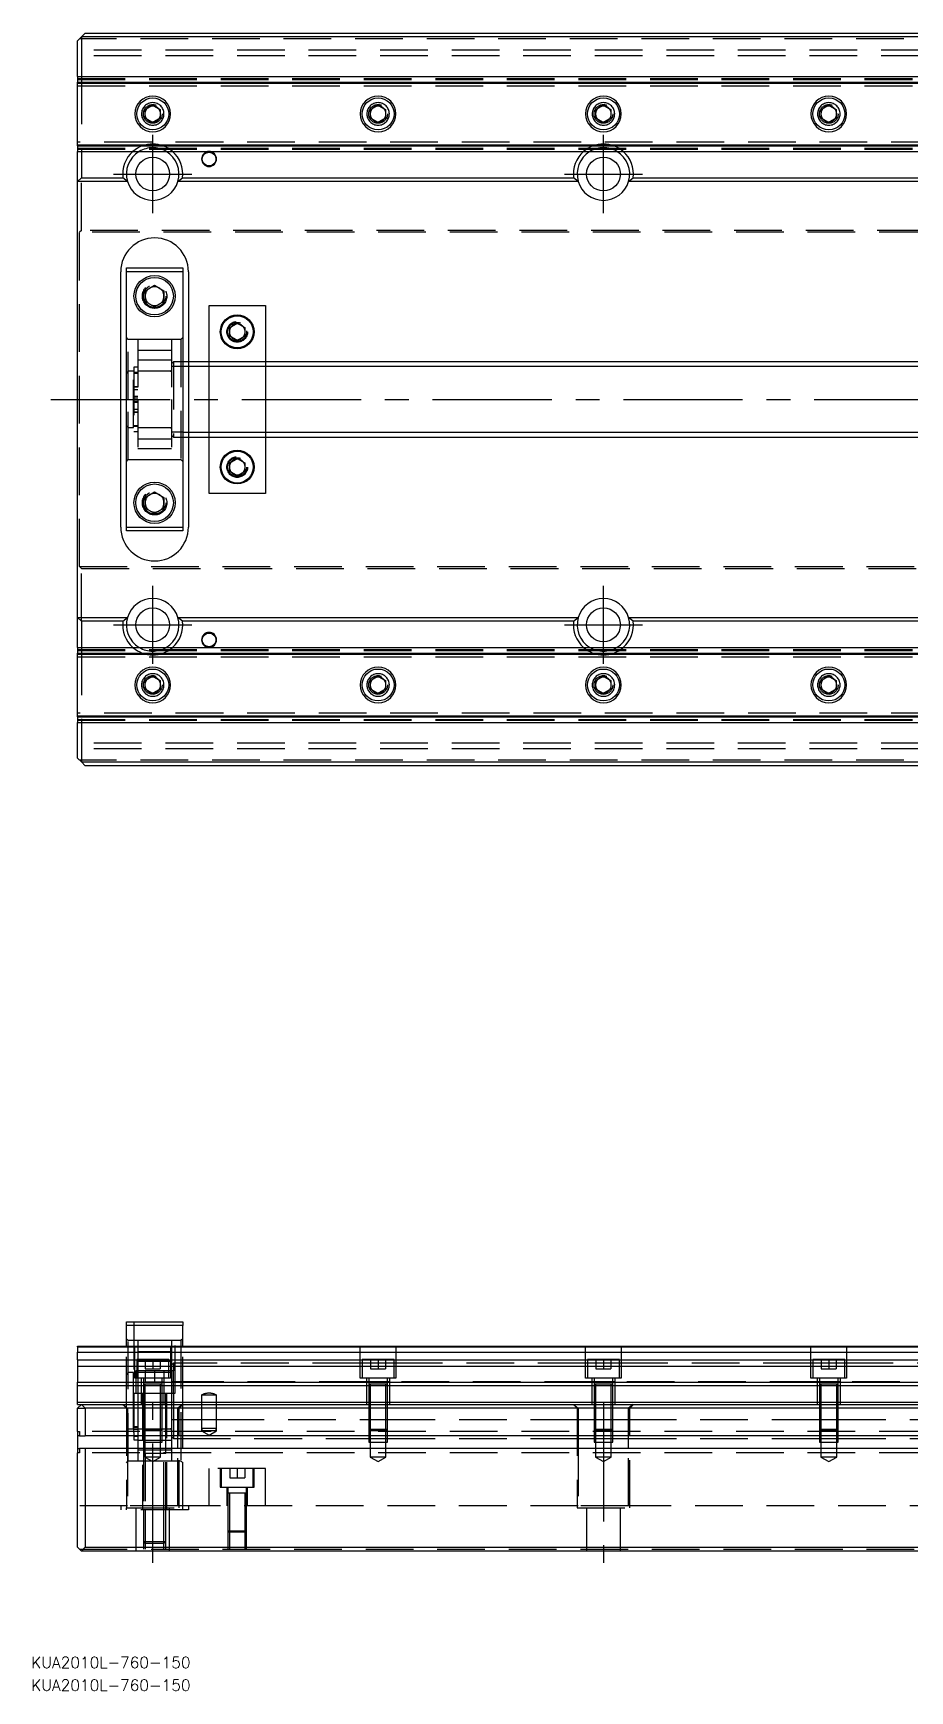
# Model space of a CAD drawing. Extents: x -12 to 1012, y -344 to 120.
# Drawn here: x -11.8 to 221.6, y -343.7 to 97.5 of the extents above; entities that cross this region are included whole.
import ezdxf

# ---------------------------------------------------------------- set-up
doc = ezdxf.new("R2010")
doc.units = 0
doc.linetypes.add('CENTER', pattern=[50.8, 31.75, -6.35, 6.35, -6.35])
doc.linetypes.add('DASHED', pattern=[19.05, 12.7, -6.35])
doc.layers.get('0').update_dxf_attribs({"linetype": 'CONTINUOUS'})
doc.layers.add('CENTER', color=1, linetype='CENTER')
doc.styles.get("Standard").update_dxf_attribs({"font": 'txt.shx', "height": 3, "bigfont": 'bigfont.shx'})

# ---------------------------------------------------------------- blocks, each defined once
blk = doc.blocks.new('*U2')
at = {"color": 7, "linetype": 'CONTINUOUS'}
blk.add_text('KUA2010L-760-150', height=3, dxfattribs=at).set_placement((-12.35, -343.74))
blk = doc.blocks.new('*U3')
at = {"color": 7, "linetype": 'CONTINUOUS'}
blk.add_text('KUA2010L-760-150', height=3, dxfattribs=at).set_placement((-12.35, -337.7))

msp = doc.modelspace()

# ---------------------------------------------------------------- linework, layer by layer
at = {"color": 7, "linetype": 'CONTINUOUS'}
for p, q in [((2, 97.5), (1, 96.5)), ((2, 97.5), (305, 97.5)), ((1, 96.5), (0, 95.5)), ((0, 86), (0, 95.5)), ((1, 96.5), (1, 86)), ((305, 96.5), (1, 96.5)), ((0, 86), (0, 84.48)), ((0, 86), (305, 86)), ((0, 84.48), (297.73, 84.48)), ((0, 84.2), (0, 84.48)), ((0, 67.8), (0, 84.2)), ((0, 84.2), (297.05, 84.2)), ((18, 77.15), (20, 78.31)), ((18, 74.85), (18, 77.15)), ((20, 78.31), (22, 77.15)), ((22, 77.15), (22, 74.85)), ((78, 77.15), (80, 78.31)), ((78, 74.85), (78, 77.15)), ((80, 78.31), (82, 77.15)), ((82, 77.15), (82, 74.85)), ((138, 77.15), (140, 78.31)), ((138, 74.85), (138, 77.15)), ((140, 78.31), (142, 77.15)), ((142, 77.15), (142, 74.85)), ((198, 77.15), (200, 78.31)), ((198, 74.85), (198, 77.15)), ((200, 78.31), (202, 77.15)), ((202, 77.15), (202, 74.85)), ((20, 73.69), (18, 74.85)), ((22, 74.85), (20, 73.69)), ((80, 73.69), (78, 74.85)), ((82, 74.85), (80, 73.69)), ((140, 73.69), (138, 74.85)), ((142, 74.85), (140, 73.69)), ((200, 73.69), (198, 74.85)), ((202, 74.85), (200, 73.69)), ((0, 67.52), (0, 67.8)), ((0, 67.8), (305, 67.8)), ((0, 67.52), (0, 66)), ((0, 67.52), (305, 67.52)), ((0, 58), (0, 66)), ((0, 66), (305, 66)), ((1, 66), (1, 59)), ((0, 58), (1, 59)), ((0, -58), (0, 58)), ((13.29, 58), (0, 58)), ((1, 59), (12.06, 59)), ((13.29, 58), (12.06, 59)), ((26.71, 58), (27.94, 59)), ((133.29, 58), (26.71, 58)), ((27.94, 59), (132.06, 59)), ((133.29, 58), (132.06, 59)), ((146.71, 58), (147.94, 59)), ((253.29, 58), (146.71, 58)), ((147.94, 59), (252.06, 59)), ((11.5, -34), (11.5, 34)), ((13, 34), (13, 35)), ((13, 35), (28, 35)), ((13, -34), (13, 34)), ((28, 34), (13, 34)), ((28, 35), (28, 34)), ((28, 34), (28, -34)), ((29.5, 34), (29.5, 10)), ((18, 28.94), (20.5, 30.39)), ((18, 26.06), (18, 28.94)), ((20.5, 30.39), (23, 28.94)), ((23, 28.94), (23, 26.06)), ((20.5, 24.61), (18, 26.06)), ((23, 26.06), (20.5, 24.61)), ((35, 25), (50, 25)), ((35, 10), (35, 25)), ((50, 25), (50, 10)), ((40.5, 19.15), (42.5, 20.31)), ((40.5, 16.85), (40.5, 19.15)), ((42.5, 20.31), (44.5, 19.15)), ((44.5, 19.15), (44.5, 16.85)), ((42.5, 15.69), (40.5, 16.85)), ((44.5, 16.85), (42.5, 15.69)), ((305, 10), (28, 10)), ((28, -10), (305, -10)), ((29.5, -10), (29.5, -34)), ((35, -25), (35, -10)), ((50, -10), (50, -25)), ((40.5, -16.85), (42.5, -15.69)), ((40.5, -19.15), (40.5, -16.85)), ((42.5, -15.69), (44.5, -16.85)), ((44.5, -16.85), (44.5, -19.15)), ((42.5, -20.31), (40.5, -19.15)), ((44.5, -19.15), (42.5, -20.31)), ((18, -26.06), (20.5, -24.61)), ((18, -28.94), (18, -26.06)), ((20.5, -24.61), (23, -26.06)), ((23, -26.06), (23, -28.94)), ((50, -25), (35, -25)), ((20.5, -30.39), (18, -28.94)), ((23, -28.94), (20.5, -30.39)), ((13, -35), (13, -34)), ((13, -34), (28, -34)), ((28, -35), (13, -35)), ((28, -34), (28, -35)), ((0, -58), (13.29, -58)), ((1, -59), (0, -58)), ((0, -66), (0, -58)), ((12.06, -59), (1, -59)), ((1, -59), (1, -66)), ((12.06, -59), (13.29, -58)), ((26.71, -58), (133.29, -58)), ((27.94, -59), (26.71, -58)), ((132.06, -59), (27.94, -59)), ((132.06, -59), (133.29, -58)), ((146.71, -58), (253.29, -58)), ((147.94, -59), (146.71, -58)), ((252.06, -59), (147.94, -59)), ((0, -66), (0, -67.52)), ((0, -66), (305, -66)), ((0, -67.8), (0, -67.52)), ((0, -67.52), (305, -67.52)), ((0, -84.2), (0, -67.8)), ((0, -67.8), (305, -67.8)), ((18, -74.85), (20, -73.69)), ((18, -77.15), (18, -74.85)), ((20, -73.69), (22, -74.85)), ((22, -74.85), (22, -77.15)), ((78, -74.85), (80, -73.69)), ((78, -77.15), (78, -74.85)), ((80, -73.69), (82, -74.85)), ((82, -74.85), (82, -77.15)), ((138, -74.85), (140, -73.69)), ((138, -77.15), (138, -74.85)), ((140, -73.69), (142, -74.85)), ((142, -74.85), (142, -77.15)), ((198, -74.85), (200, -73.69)), ((198, -77.15), (198, -74.85)), ((200, -73.69), (202, -74.85)), ((202, -74.85), (202, -77.15)), ((20, -78.31), (18, -77.15)), ((22, -77.15), (20, -78.31)), ((80, -78.31), (78, -77.15)), ((82, -77.15), (80, -78.31)), ((140, -78.31), (138, -77.15)), ((142, -77.15), (140, -78.31)), ((200, -78.31), (198, -77.15)), ((202, -77.15), (200, -78.31)), ((0, -84.48), (0, -84.2)), ((0, -84.2), (297.05, -84.2)), ((0, -84.48), (0, -86)), ((0, -84.48), (297.73, -84.48)), ((0, -95.5), (0, -86)), ((0, -86), (305, -86)), ((1, -86), (1, -96.5)), ((0, -95.5), (1, -96.5)), ((1, -96.5), (2, -97.5)), ((1, -96.5), (305, -96.5)), ((305, -97.5), (2, -97.5)), ((13, -245.53), (28, -245.53)), ((13, -246.53), (13, -245.53)), ((28, -246.53), (13, -246.53)), ((13, -252.03), (13, -246.53)), ((28, -245.53), (28, -246.53)), ((28, -252.03), (28, -246.53)), ((0, -252.19), (0, -252.03)), ((0, -252.03), (305.5, -252.03)), ((0, -252.19), (305.5, -252.19)), ((0, -252.19), (0, -253.59)), ((0, -255.67), (0, -253.59)), ((0, -253.59), (305.5, -253.59)), ((0, -255.67), (0, -257.29)), ((0, -255.67), (305.5, -255.67)), ((0, -257.29), (0, -261.58)), ((0, -257.29), (305.5, -257.29)), ((0, -262.43), (0, -261.58)), ((0, -261.58), (305.5, -261.58)), ((0, -262.43), (760, -262.43)), ((0, -266.93), (0, -262.43)), ((142.5, -262.13), (137.5, -262.13)), ((0, -267.53), (0, -266.93)), ((0, -266.93), (760, -266.93)), ((0, -268.53), (1, -267.53)), ((0, -267.53), (1, -267.53)), ((0, -274.68), (0, -268.53)), ((1, -267.53), (759, -267.53)), ((1, -267.53), (2, -268.53)), ((758, -268.53), (2, -268.53)), ((2, -268.53), (2, -275.83)), ((0, -274.68), (0, -275.83)), ((0, -274.68), (0.5, -274.68)), ((0, -275.83), (0, -279.23)), ((0.5, -275.83), (0, -275.83)), ((0.5, -274.68), (0.5, -275.83)), ((0.5, -275.83), (2, -275.83)), ((758, -275.83), (2, -275.83)), ((0, -279.23), (0, -280.38)), ((0, -279.23), (0.5, -279.23)), ((0.5, -280.38), (0, -280.38)), ((0, -305.53), (0, -280.38)), ((2, -279.23), (0.5, -279.23)), ((0.5, -279.23), (0.5, -280.38)), ((758, -279.23), (2, -279.23)), ((2, -279.23), (2, -305.53)), ((23.5, -280.53), (17.5, -280.53)), ((23.5, -280.53), (17.5, -280.53)), ((1, -306.53), (0, -305.53)), ((2, -305.53), (1, -306.53)), ((759, -306.53), (1, -306.53)), ((2, -305.53), (758, -305.53))]:
    msp.add_line(p, q, dxfattribs=at)
at = {"color": 3, "linetype": 'DASHED'}
for p, q in [((760, 93), (0, 93)), ((315.2, 96), (0.5, 96)), ((760, 91.5), (0, 91.5)), ((0, 85.4), (760, 85.4)), ((0, 85.15), (305, 85.15)), ((0, 84.42), (305.5, 84.42)), ((1, 86), (1, 66)), ((0, 83.5), (305.5, 83.5)), ((17.5, 76), (17.53, 76.37)), ((77.5, 76), (77.53, 76.37)), ((137.5, 76), (137.53, 76.37)), ((197.5, 76), (197.53, 76.41)), ((305.5, 68.5), (0, 68.5)), ((0, 67.58), (305.5, 67.58)), ((0, 66.85), (305, 66.85)), ((0, 66.6), (760, 66.6)), ((1, 45), (1, 59)), ((1, 45), (0.5, 44.5)), ((0.5, -44.5), (0.5, 44.5)), ((759.5, 44.5), (0.5, 44.5)), ((759, 45), (1, 45)), ((17.5, 27.5), (17.52, 27.85)), ((44.98, 18.29), (45, 18)), ((13.5, 16), (13, 16.5)), ((16, 16), (13.5, 16)), ((13.5, 0), (13.5, 16)), ((25, 16), (16, 16)), ((16, 16), (16, 0)), ((27.5, 16), (25, 16)), ((25, 16), (25, 0)), ((28, 16.5), (27.5, 16)), ((27.5, 16), (27.5, -16)), ((25, 13.03), (16, 13.03)), ((25, 10.47), (16, 10.47)), ((25.5, 10), (25, 9.5)), ((28, 10), (25.5, 10)), ((25.5, 10), (25.5, -10)), ((29.5, 10), (29.5, 5)), ((35, 5), (35, 10)), ((50, 10), (50, 5)), ((13.5, 7.5), (13, 7)), ((14.85, 7.5), (13.5, 7.5)), ((14.85, -7.5), (14.85, 7.5)), ((15, 7.15), (14.85, 7.15)), ((16, 8.55), (15, 8.55)), ((15, 8.55), (15, -8.55)), ((16, 7.15), (15, 7.15)), ((16, 6.9), (15, 6.9)), ((24.7, 7.5), (16, 7.5)), ((25, 7.5), (24.7, 7.5)), ((28, 8.75), (25, 8.75)), ((29.5, 5), (29.5, -5)), ((35, -5), (35, 5)), ((50, 5), (50, -5)), ((13.5, -16), (13.5, 0)), ((16, 3.4), (15, 3.4)), ((15, 3.4), (16, 3.4)), ((16, 2.55), (15, 2.55)), ((15, 0.85), (16, 0.85)), ((15, 0.42), (16, 0.42)), ((16, 0), (16, -16)), ((25, 0), (25, -16)), ((15, -0.42), (16, -0.42)), ((16, -0.85), (15, -0.85)), ((15, -2.55), (16, -2.55)), ((15, -3.4), (16, -3.4)), ((16, -3.4), (15, -3.4)), ((13, -7), (13.5, -7.5)), ((13.5, -7.5), (14.85, -7.5)), ((14.85, -7.15), (15, -7.15)), ((15, -6.9), (16, -6.9)), ((15, -7.15), (16, -7.15)), ((15, -8.55), (16, -8.55)), ((16, -7.5), (24.7, -7.5)), ((24.7, -7.5), (25, -7.5)), ((28, -8.75), (25, -8.75)), ((29.5, -5), (29.5, -10)), ((35, -10), (35, -5)), ((50, -5), (50, -10)), ((16, -10.48), (25, -10.48)), ((16, -13.02), (25, -13.02)), ((25, -9.5), (25.5, -10)), ((25.5, -10), (28, -10)), ((13, -16.5), (13.5, -16)), ((13.5, -16), (16, -16)), ((16, -16), (25, -16)), ((25, -16), (27.5, -16)), ((27.5, -16), (28, -16.5)), ((40, -18), (40.02, -17.7)), ((17.5, -27.5), (17.52, -27.15)), ((0.5, -44.5), (759.5, -44.5)), ((0.5, -44.5), (1, -45)), ((1, -59), (1, -45)), ((1, -45), (759, -45)), ((1, -66), (1, -86)), ((0, -66.6), (760, -66.6)), ((0, -66.85), (305, -66.85)), ((0, -67.58), (305.5, -67.58)), ((0, -68.5), (305.5, -68.5)), ((17.5, -76), (17.53, -75.59)), ((77.5, -76), (77.53, -75.59)), ((137.5, -76), (137.53, -75.59)), ((197.5, -76), (197.53, -75.59)), ((305.5, -83.5), (0, -83.5)), ((0, -84.42), (305.5, -84.42)), ((0, -85.15), (305, -85.15)), ((0, -85.4), (760, -85.4)), ((760, -91.5), (0, -91.5)), ((760, -93), (0, -93)), ((315.2, -96), (0.5, -96)), ((15, -245.53), (15, -264.53)), ((26, -264.53), (26, -245.53)), ((13.5, -250.53), (13, -250.03)), ((16, -250.53), (13.5, -250.53)), ((13.5, -282.53), (13.5, -250.53)), ((25, -250.53), (16, -250.53)), ((16, -250.53), (16, -252.03)), ((27.5, -250.53), (25, -250.53)), ((25, -250.53), (25, -252.03)), ((28, -250.03), (27.5, -250.53)), ((27.5, -250.53), (27.5, -282.53)), ((13, -267.53), (13, -252.03)), ((15.25, -260.53), (15.25, -252.03)), ((15.75, -255.53), (15.75, -260.53)), ((24.25, -255.53), (15.75, -255.53)), ((16, -252.03), (16, -255.53)), ((25, -253.5), (16, -253.5)), ((16, -255.53), (16, -258.53)), ((18, -255.53), (18, -258.03)), ((20, -255.53), (20, -258.03)), ((22, -255.53), (22, -258.03)), ((24.25, -260.53), (24.25, -255.53)), ((24.75, -252.03), (24.75, -260.53)), ((25, -252.03), (25, -258.53)), ((28, -267.53), (28, -252.03)), ((75.25, -260.53), (75.25, -252.03)), ((75.75, -255.53), (75.75, -260.53)), ((84.25, -255.53), (75.75, -255.53)), ((78, -255.53), (78, -258.03)), ((80, -255.53), (80, -258.03)), ((82, -255.53), (82, -258.03)), ((84.25, -260.53), (84.25, -255.53)), ((84.75, -252.03), (84.75, -260.53)), ((135.25, -260.53), (135.25, -252.03)), ((135.75, -255.53), (135.75, -260.53)), ((144.25, -255.53), (135.75, -255.53)), ((138, -255.53), (138, -258.03)), ((140, -255.53), (140, -258.03)), ((142, -255.53), (142, -258.03)), ((144.25, -260.53), (144.25, -255.53)), ((144.75, -252.03), (144.75, -260.53)), ((195.25, -260.53), (195.25, -252.03)), ((195.75, -255.53), (195.75, -260.53)), ((204.25, -255.53), (195.75, -255.53)), ((198, -255.53), (198, -258.03)), ((200, -255.53), (200, -258.03)), ((202, -255.53), (202, -258.03)), ((204.25, -260.53), (204.25, -255.53)), ((204.75, -252.03), (204.75, -260.53)), ((13.5, -259.03), (13, -259.53)), ((14.85, -259.03), (13.5, -259.03)), ((14.85, -266.53), (14.85, -259.03)), ((15, -259.38), (14.85, -259.38)), ((15.25, -257.43), (15, -257.43)), ((15.25, -259.38), (15, -259.38)), ((16, -259.63), (15, -259.63)), ((15.75, -257.43), (15.25, -257.43)), ((15.5, -259.38), (15.25, -259.38)), ((15.5, -258.53), (15.5, -264.53)), ((15.75, -258.53), (15.5, -258.53)), ((15.75, -259.38), (15.5, -259.38)), ((16, -257.43), (15.75, -257.43)), ((24.25, -258.53), (15.75, -258.53)), ((16, -259.38), (15.75, -259.38)), ((24.25, -256.05), (16, -256.05)), ((16, -258.53), (16, -260.53)), ((24.25, -259.03), (16, -259.03)), ((18, -258.03), (20, -258.03)), ((18, -258.53), (18, -261.53)), ((20, -258.03), (22, -258.03)), ((20.5, -258.53), (20.5, -261.53)), ((23, -258.53), (23, -260.53)), ((24.75, -256.05), (24.25, -256.05)), ((24.75, -258.53), (24.25, -258.53)), ((24.7, -259.03), (24.25, -259.03)), ((25, -259.03), (24.7, -259.03)), ((25, -256.05), (24.75, -256.05)), ((25.5, -258.53), (24.75, -258.53)), ((25.5, -256.53), (25, -257.03)), ((25, -258.53), (25, -264.53)), ((28, -256.53), (25.5, -256.53)), ((25.5, -256.53), (25.5, -258.53)), ((25.5, -264.53), (25.5, -258.53)), ((75.25, -256.53), (28, -256.53)), ((75.75, -256.53), (75.25, -256.53)), ((84.25, -256.53), (75.75, -256.53)), ((78, -258.03), (80, -258.03)), ((80, -258.03), (82, -258.03)), ((84.75, -256.53), (84.25, -256.53)), ((135.25, -256.53), (84.75, -256.53)), ((135.75, -256.53), (135.25, -256.53)), ((144.25, -256.53), (135.75, -256.53)), ((138, -258.03), (140, -258.03)), ((140, -258.03), (142, -258.03)), ((144.75, -256.53), (144.25, -256.53)), ((195.25, -256.53), (144.75, -256.53)), ((195.75, -256.53), (195.25, -256.53)), ((204.25, -256.53), (195.75, -256.53)), ((198, -258.03), (200, -258.03)), ((200, -258.03), (202, -258.03)), ((204.75, -256.53), (204.25, -256.53)), ((255.25, -256.53), (204.75, -256.53)), ((15, -264.53), (26, -264.53)), ((15, -264.53), (15, -267.53)), ((24.75, -260.53), (15.25, -260.53)), ((16, -260.53), (16, -264.53)), ((16, -264.53), (16, -267.53)), ((17, -267.53), (17, -260.53)), ((17.25, -264.53), (17.25, -295.53)), ((17.5, -260.53), (17.5, -262.13)), ((17.5, -262.12), (17.5, -262.13)), ((17.5, -262.13), (17.5, -262.13)), ((17.5, -262.13), (17.5, -267.53)), ((22.5, -262.13), (17.5, -262.13)), ((22.5, -262.13), (17.5, -262.13)), ((17.9, -262.13), (17.9, -267.53)), ((18, -261.53), (20.5, -261.53)), ((20.5, -261.53), (23, -261.53)), ((22.1, -267.53), (22.1, -262.13)), ((22.5, -262.13), (22.5, -260.53)), ((22.5, -262.13), (22.5, -262.12)), ((22.5, -262.13), (22.5, -262.13)), ((22.5, -267.53), (22.5, -262.13)), ((23, -260.53), (23, -267.53)), ((23.5, -267.53), (23.5, -264.53)), ((23.75, -295.53), (23.75, -264.53)), ((25.5, -261.53), (25, -261.53)), ((25, -264.53), (25, -267.53)), ((28, -261.53), (25.5, -261.53)), ((25.5, -264.53), (25.5, -266.53)), ((77, -261.53), (28, -261.53)), ((35.06, -264.53), (34.94, -264.53)), ((84.75, -260.53), (75.25, -260.53)), ((77, -267.53), (77, -260.53)), ((77.5, -261.53), (77, -261.53)), ((77.5, -260.53), (77.5, -262.13)), ((82.5, -261.53), (77.5, -261.53)), ((77.5, -262.12), (77.5, -262.13)), ((77.5, -262.13), (77.5, -267.53)), ((77.5, -262.13), (77.5, -262.13)), ((82.5, -262.13), (77.5, -262.13)), ((77.9, -262.13), (77.9, -267.53)), ((82.1, -267.53), (82.1, -262.13)), ((82.5, -262.13), (82.5, -260.53)), ((83, -261.53), (82.5, -261.53)), ((82.5, -262.13), (82.5, -262.12)), ((82.5, -267.53), (82.5, -262.13)), ((82.5, -262.13), (82.5, -262.13)), ((83, -260.53), (83, -267.53)), ((137, -261.53), (83, -261.53)), ((144.75, -260.53), (135.25, -260.53)), ((137, -267.53), (137, -260.53)), ((137.5, -261.53), (137, -261.53)), ((137.5, -260.53), (137.5, -262.13)), ((142.5, -261.53), (137.5, -261.53)), ((137.5, -262.12), (137.5, -262.13)), ((137.5, -262.13), (137.5, -267.53)), ((137.5, -262.13), (137.5, -262.13)), ((142.5, -262.13), (137.5, -262.13)), ((137.9, -262.13), (137.9, -267.53)), ((142.1, -267.53), (142.1, -262.13)), ((142.5, -262.13), (142.5, -260.53)), ((143, -261.53), (142.5, -261.53)), ((142.5, -262.13), (142.5, -262.12)), ((142.5, -267.53), (142.5, -262.13)), ((142.5, -262.13), (142.5, -262.13)), ((143, -260.53), (143, -267.53)), ((197, -261.53), (143, -261.53)), ((204.75, -260.53), (195.25, -260.53)), ((197, -267.53), (197, -260.53)), ((197.5, -261.53), (197, -261.53)), ((197.5, -260.53), (197.5, -262.13)), ((202.5, -261.53), (197.5, -261.53)), ((197.5, -262.12), (197.5, -262.13)), ((197.5, -262.13), (197.5, -267.53)), ((197.5, -262.13), (197.5, -262.13)), ((202.5, -262.13), (197.5, -262.13)), ((197.9, -262.13), (197.9, -267.53)), ((202.1, -267.53), (202.1, -262.13)), ((202.5, -262.13), (202.5, -260.53)), ((203, -261.53), (202.5, -261.53)), ((202.5, -262.13), (202.5, -262.12)), ((202.5, -267.53), (202.5, -262.13)), ((202.5, -262.13), (202.5, -262.13)), ((203, -260.53), (203, -267.53)), ((257, -261.53), (203, -261.53)), ((0, -268.53), (2, -268.53)), ((12, -267.53), (13, -268.53)), ((12.06, -267.53), (13.29, -268.53)), ((13, -268.3), (13, -267.53)), ((13, -268.53), (13, -268.3)), ((13, -268.53), (13, -295.03)), ((13.29, -268.53), (13.29, -275.83)), ((14.85, -267.53), (14.85, -266.53)), ((14.85, -274.03), (14.85, -267.53)), ((15, -267.53), (15, -273.4)), ((16, -267.53), (16, -275.83)), ((17.5, -267.53), (17.5, -274.13)), ((17.5, -267.53), (17.5, -274.13)), ((17.9, -267.53), (17.9, -274.53)), ((22.1, -274.53), (22.1, -267.53)), ((22.5, -274.13), (22.5, -267.53)), ((22.5, -274.13), (22.5, -267.53)), ((23.5, -275.83), (23.5, -267.53)), ((25, -267.53), (25, -275.83)), ((25.5, -266.53), (25.5, -267.53)), ((25.5, -267.53), (25.5, -275.83)), ((27.94, -267.53), (26.71, -268.53)), ((26.71, -275.83), (26.71, -268.53)), ((27, -268.53), (28, -267.53)), ((27, -295.03), (27, -268.53)), ((28, -275.83), (28, -267.53)), ((33, -265.03), (33, -267.53)), ((37, -265.03), (33, -265.03)), ((33, -267.53), (33, -273.9)), ((37, -267.53), (37, -265.03)), ((37, -273.9), (37, -267.53)), ((77.5, -267.53), (77.5, -274.13)), ((77.5, -267.53), (77.5, -274.13)), ((77.9, -267.53), (77.9, -274.53)), ((82.1, -274.53), (82.1, -267.53)), ((82.5, -274.13), (82.5, -267.53)), ((82.5, -274.13), (82.5, -267.53)), ((132, -267.53), (133, -268.53)), ((132.06, -267.53), (133.29, -268.53)), ((133, -268.53), (133, -295.03)), ((133.29, -268.53), (133.29, -275.83)), ((137.5, -267.53), (137.5, -274.13)), ((137.5, -267.53), (137.5, -274.13)), ((137.9, -267.53), (137.9, -274.53)), ((142.1, -274.53), (142.1, -267.53)), ((142.5, -274.13), (142.5, -267.53)), ((142.5, -274.13), (142.5, -267.53)), ((147.94, -267.53), (146.71, -268.53)), ((146.71, -275.83), (146.71, -268.53)), ((147, -268.53), (148, -267.53)), ((147, -295.03), (147, -268.53)), ((197.5, -267.53), (197.5, -274.13)), ((197.5, -267.53), (197.5, -274.13)), ((197.9, -267.53), (197.9, -274.53)), ((202.1, -274.53), (202.1, -267.53)), ((202.5, -274.13), (202.5, -267.53)), ((202.5, -274.13), (202.5, -267.53)), ((13, -273.53), (13.29, -273.82)), ((15, -274.97), (15, -273.4)), ((15, -273.42), (16, -273.42)), ((15, -273.42), (16, -273.42)), ((25, -271.53), (26.71, -271.53)), ((26.71, -271.53), (28, -271.53)), ((28, -271.53), (33, -271.53)), ((33, -271.53), (37, -271.53)), ((37, -271.53), (77.5, -271.53)), ((77.5, -271.53), (77.9, -271.53)), ((77.9, -271.53), (82.1, -271.53)), ((82.1, -271.53), (82.5, -271.53)), ((82.5, -271.53), (133.29, -271.53)), ((133.29, -271.53), (137.5, -271.53)), ((137.5, -271.53), (137.9, -271.53)), ((137.9, -271.53), (142.1, -271.53)), ((142.1, -271.53), (142.5, -271.53)), ((142.5, -271.53), (146.71, -271.53)), ((146.71, -271.53), (197.5, -271.53)), ((197.5, -271.53), (197.9, -271.53)), ((197.9, -271.53), (202.1, -271.53)), ((202.1, -271.53), (202.5, -271.53)), ((202.5, -271.53), (243, -271.53)), ((759.5, -274.68), (0.5, -274.68)), ((13.29, -273.82), (13.5, -274.03)), ((13.29, -275.83), (13.29, -279.23)), ((13.5, -274.03), (14.85, -274.03)), ((14.85, -273.68), (15, -273.68)), ((15, -273.68), (16, -273.68)), ((16, -274.21), (15, -274.21)), ((15, -274.97), (15, -275.83)), ((15, -275.83), (15, -276.72)), ((15, -275.91), (16, -275.91)), ((15, -276.72), (15, -276.92)), ((15, -276.92), (16, -276.92)), ((16, -274.03), (17.5, -274.03)), ((16, -275.83), (16, -279.23)), ((16, -277), (17.5, -277)), ((17.5, -274.03), (17.9, -274.03)), ((17.5, -274.13), (17.9, -274.53)), ((17.5, -274.13), (17.5, -275.83)), ((17.5, -274.13), (22.5, -274.13)), ((17.5, -275.83), (17.5, -277.53)), ((17.5, -277), (22.5, -277)), ((17.5, -277.53), (17.5, -279.23)), ((17.5, -277.53), (22.5, -277.53)), ((17.9, -274.03), (22.1, -274.03)), ((17.9, -274.53), (17.9, -277.53)), ((22.1, -274.53), (17.9, -274.53)), ((17.9, -277.53), (17.9, -281.53)), ((22.1, -274.03), (22.5, -274.03)), ((22.1, -274.53), (22.5, -274.13)), ((22.1, -277.53), (22.1, -274.53)), ((22.1, -281.53), (22.1, -277.53)), ((22.5, -274.03), (23.5, -274.03)), ((22.5, -275.83), (22.5, -274.13)), ((22.5, -277.53), (22.5, -275.83)), ((22.5, -277), (23.5, -277)), ((23.5, -274.03), (24.7, -274.03)), ((23.5, -279.23), (23.5, -275.83)), ((23.5, -277), (25, -277)), ((24.7, -274.03), (25, -274.03)), ((25, -275.83), (25, -279.23)), ((25, -276.03), (25.5, -276.53)), ((25.5, -275.83), (25.5, -276.53)), ((25.5, -276.53), (26.71, -276.53)), ((26.71, -279.23), (26.71, -275.83)), ((26.71, -276.53), (28, -276.53)), ((28, -279.23), (28, -275.83)), ((28, -276.53), (77.5, -276.53)), ((33, -273.9), (33, -274.53)), ((33, -273.9), (33.17, -274.53)), ((37, -273.9), (33, -273.9)), ((33, -274.53), (35, -275.68)), ((37, -274.53), (33, -274.53)), ((35, -275.68), (37, -274.53)), ((36.83, -274.53), (37, -273.9)), ((37, -274.53), (37, -273.9)), ((77.5, -274.13), (77.9, -274.53)), ((77.5, -274.13), (77.5, -275.83)), ((77.5, -274.13), (82.5, -274.13)), ((77.5, -275.83), (77.5, -277.53)), ((77.5, -276.53), (82.5, -276.53)), ((77.5, -277.53), (82.5, -277.53)), ((77.9, -274.53), (77.9, -277.53)), ((82.1, -274.53), (77.9, -274.53)), ((77.9, -277.53), (77.9, -281.53)), ((82.1, -274.53), (82.5, -274.13)), ((82.1, -277.53), (82.1, -274.53)), ((82.1, -281.53), (82.1, -277.53)), ((82.5, -275.83), (82.5, -274.13)), ((82.5, -277.53), (82.5, -275.83)), ((82.5, -276.53), (133.29, -276.53)), ((133.29, -275.83), (133.29, -279.23)), ((133.29, -276.53), (137.5, -276.53)), ((137.5, -274.13), (137.9, -274.53)), ((137.5, -274.13), (137.5, -275.83)), ((137.5, -274.13), (142.5, -274.13)), ((137.5, -275.83), (137.5, -277.53)), ((137.5, -276.53), (142.5, -276.53)), ((137.5, -277.53), (142.5, -277.53)), ((137.9, -274.53), (137.9, -277.53)), ((142.1, -274.53), (137.9, -274.53)), ((137.9, -277.53), (137.9, -281.53)), ((142.1, -274.53), (142.5, -274.13)), ((142.1, -277.53), (142.1, -274.53)), ((142.1, -281.53), (142.1, -277.53)), ((142.5, -275.83), (142.5, -274.13)), ((142.5, -277.53), (142.5, -275.83)), ((142.5, -276.53), (146.71, -276.53)), ((146.71, -279.23), (146.71, -275.83)), ((146.71, -276.53), (197.5, -276.53)), ((197.5, -274.13), (197.9, -274.53)), ((197.5, -274.13), (197.5, -275.83)), ((197.5, -274.13), (202.5, -274.13)), ((197.5, -275.83), (197.5, -277.53)), ((197.5, -276.53), (202.5, -276.53)), ((197.5, -277.53), (202.5, -277.53)), ((197.9, -274.53), (197.9, -277.53)), ((202.1, -274.53), (197.9, -274.53)), ((197.9, -277.53), (197.9, -281.53)), ((202.1, -274.53), (202.5, -274.13)), ((202.1, -277.53), (202.1, -274.53)), ((202.1, -281.53), (202.1, -277.53)), ((202.5, -275.83), (202.5, -274.13)), ((202.5, -277.53), (202.5, -275.83)), ((202.5, -276.53), (253.29, -276.53)), ((759.5, -280.38), (0.5, -280.38)), ((13.29, -279.23), (13.29, -294.53)), ((16, -279.23), (16, -282.53)), ((16, -279.55), (25, -279.55)), ((17.5, -279.23), (17.5, -280.53)), ((17.5, -280.52), (17.5, -280.53)), ((17.5, -280.53), (17.5, -295.53)), ((17.5, -280.53), (17.5, -280.53)), ((23.5, -280.53), (17.5, -280.53)), ((17.9, -281.53), (20, -282.74)), ((22.1, -281.53), (17.9, -281.53)), ((18, -280.53), (18, -295.53)), ((20, -282.74), (22.1, -281.53)), ((23, -295.53), (23, -280.53)), ((23.5, -280.53), (23.5, -279.23)), ((23.5, -280.53), (23.5, -280.52)), ((23.5, -295.53), (23.5, -280.53)), ((23.5, -280.53), (23.5, -280.53)), ((25, -279.23), (25, -282.53)), ((26.71, -294.53), (26.71, -279.23)), ((28, -295.53), (28, -279.23)), ((77.9, -281.53), (80, -282.74)), ((82.1, -281.53), (77.9, -281.53)), ((80, -282.74), (82.1, -281.53)), ((133.29, -279.23), (133.29, -294.53)), ((137.9, -281.53), (140, -282.74)), ((142.1, -281.53), (137.9, -281.53)), ((140, -282.74), (142.1, -281.53)), ((146.71, -294.53), (146.71, -279.23)), ((197.9, -281.53), (200, -282.74)), ((202.1, -281.53), (197.9, -281.53)), ((200, -282.74), (202.1, -281.53)), ((13, -283.03), (13.5, -282.53)), ((13.5, -282.53), (16, -282.53)), ((16, -282.53), (17.5, -282.53)), ((17.5, -282.53), (18, -282.53)), ((18, -282.53), (23, -282.53)), ((23, -282.53), (23.5, -282.53)), ((23.5, -282.53), (25, -282.53)), ((25, -282.53), (27.5, -282.53)), ((27.5, -282.53), (28, -283.03)), ((35, -294.53), (35, -284.53)), ((50, -284.53), (35, -284.53)), ((38, -284.53), (38, -289.53)), ((38.25, -284.53), (38.25, -289.53)), ((40.5, -284.53), (40.5, -287.03)), ((42.5, -284.53), (42.5, -287.03)), ((44.5, -284.53), (44.5, -287.03)), ((46.75, -289.53), (46.75, -284.53)), ((47, -289.53), (47, -284.53)), ((50, -294.53), (50, -284.53)), ((38, -289.53), (47, -289.53)), ((39.75, -289.53), (39.75, -294.53)), ((40, -289.53), (40, -291.13)), ((40, -291.12), (40, -294.53)), ((45, -291.13), (40, -291.13)), ((45, -291.13), (40, -291.13)), ((40.4, -291.13), (40.4, -294.53)), ((40.5, -287.03), (42.5, -287.03)), ((42.5, -287.03), (44.5, -287.03)), ((44.6, -294.53), (44.6, -291.13)), ((45, -291.13), (45, -289.53)), ((45, -294.53), (45, -291.12)), ((45.25, -294.53), (45.25, -289.53)), ((13.29, -294.53), (0, -294.53)), ((11.5, -294.53), (11.5, -295.53)), ((29.5, -295.53), (11.5, -295.53)), ((13, -295.53), (13, -295.03)), ((13, -295.03), (27, -295.03)), ((26.71, -294.53), (13.29, -294.53)), ((15.5, -295.03), (15.5, -306.53)), ((17.5, -295.53), (17.5, -304.03)), ((17.5, -295.53), (17.5, -304.03)), ((18, -295.53), (18, -304.53)), ((23, -304.53), (23, -295.53)), ((23.5, -304.03), (23.5, -295.53)), ((23.5, -304.03), (23.5, -295.53)), ((24.5, -306.53), (24.5, -295.03)), ((133.29, -294.53), (26.71, -294.53)), ((29.5, -294.53), (29.5, -295.53)), ((40, -294.53), (40, -301.13)), ((40, -294.53), (40, -301.13)), ((40.4, -294.53), (40.4, -301.53)), ((44.6, -301.53), (44.6, -294.53)), ((45, -301.13), (45, -294.53)), ((45, -301.13), (45, -294.53)), ((133, -295.03), (147, -295.03)), ((146.71, -294.53), (133.29, -294.53)), ((135.5, -295.03), (135.5, -306.53)), ((144.5, -306.53), (144.5, -295.03)), ((253.29, -294.53), (146.71, -294.53)), ((17.5, -304.03), (18, -304.53)), ((17.5, -304.03), (17.5, -306.03)), ((17.5, -304.03), (23.5, -304.03)), ((23, -304.53), (23.5, -304.03)), ((23.5, -306.03), (23.5, -304.03)), ((40, -301.13), (40.4, -301.53)), ((40, -301.13), (40, -306.03)), ((40, -301.13), (45, -301.13)), ((40.4, -301.53), (40.4, -306.03)), ((44.6, -301.53), (40.4, -301.53)), ((44.6, -301.53), (45, -301.13)), ((44.6, -306.03), (44.6, -301.53)), ((45, -306.03), (45, -301.13)), ((0.5, -306.03), (759.5, -306.03)), ((18, -304.53), (18, -306.03)), ((23, -304.53), (18, -304.53)), ((23, -306.03), (23, -304.53))]:
    msp.add_line(p, q, dxfattribs=at)
at = {"color": 3, "linetype": 'CONTINUOUS'}
for p, q in [((305, 8.75), (28, 8.75)), ((28, -8.75), (305, -8.75))]:
    msp.add_line(p, q, dxfattribs=at)
at = {"color": 7, "linetype": 'CONTINUOUS'}
for centre, radius in [((20, 76), 4.25), ((80, 76), 4.25), ((140, 76), 4.25), ((200, 76), 4.25), ((20, 60), 4.5), ((140, 60), 4.5), ((20.5, 27.5), 5.5), ((20.5, 27.5), 5), ((42.5, 18), 4.5), ((42.5, 18), 4.25), ((42.5, -18), 4.5), ((42.5, -18), 4.25), ((20.5, -27.5), 5.5), ((20.5, -27.5), 5), ((20, -60), 4.5), ((140, -60), 4.5), ((20, -76), 4.25), ((80, -76), 4.25), ((140, -76), 4.25), ((200, -76), 4.25)]:
    msp.add_circle(centre, radius, dxfattribs=at)
at = {"color": 3, "linetype": 'DASHED'}
for centre, radius in [((20, 76), 2.5), ((80, 76), 2.5), ((140, 76), 2.5), ((200, 76), 2.5), ((20.5, 27.5), 3.25), ((20.5, 27.5), 3), ((42.5, 18), 2.75), ((42.5, 18), 2.5), ((42.5, -18), 2.75), ((42.5, -18), 2.5), ((20.5, -27.5), 3.25), ((20.5, -27.5), 3), ((20, -76), 2.5), ((80, -76), 2.5), ((140, -76), 2.5), ((200, -76), 2.5)]:
    msp.add_circle(centre, radius, dxfattribs=at)
at = {"color": 3, "linetype": 'CONTINUOUS'}
for centre in [(35, 64), (35, -64)]:
    msp.add_circle(centre, 1.83, dxfattribs=at)
at = {"color": 7, "linetype": 'CONTINUOUS'}
for centre, radius, start, end in [((20, 76), 4.75, 0, 180), ((80, 76), 4.75, 0, 180), ((140, 76), 4.75, 0, 180), ((200, 76), 4.75, 0, 180), ((20, 76), 4.75, 180, 0), ((80, 76), 4.75, 180, 0), ((140, 76), 4.75, 180, 0), ((200, 76), 4.75, 180, 0), ((20, 60), 8, 131.4096, 187.1808), ((20, 60), 7, 121.0027, 196.6015), ((20, 60), 7, 343.3985, 58.9973), ((20, 60), 8, 352.8192, 48.5904), ((35, 64), 2, 180, 90), ((35, 64), 2, 90, 180), ((140, 60), 8, 131.4096, 187.1808), ((140, 60), 7, 121.0027, 196.6015), ((140, 60), 7, 343.3985, 58.9973), ((140, 60), 8, 352.8192, 48.5904), ((20, 60), 7, 196.6015, 343.3985), ((140, 60), 7, 196.6015, 343.3985), ((20.5, 34), 9, 0, 180), ((20.5, -34), 9, 180, 0), ((20, -60), 7, 16.6015, 163.3985), ((140, -60), 7, 16.6015, 163.3985), ((20, -60), 8, 172.8192, 228.5904), ((20, -60), 7, 163.3985, 238.9973), ((20, -60), 7, 301.0027, 16.6015), ((20, -60), 8, 311.4096, 7.1808), ((140, -60), 8, 172.8192, 228.5904), ((140, -60), 7, 163.3985, 238.9973), ((140, -60), 7, 301.0027, 16.6015), ((140, -60), 8, 311.4096, 7.1808), ((35, -64), 2, 270, 180), ((35, -64), 2, 180, 270), ((20, -76), 4.75, 0, 180), ((80, -76), 4.75, 0, 180), ((140, -76), 4.75, 0, 180), ((200, -76), 4.75, 0, 180), ((20, -76), 4.75, 180, 0), ((80, -76), 4.75, 180, 0), ((140, -76), 4.75, 180, 0), ((200, -76), 4.75, 180, 0)]:
    msp.add_arc(centre, radius, start, end, dxfattribs=at)
at = {"color": 3, "linetype": 'DASHED'}
for centre, radius, start, end in [((20, 76), 3, 0, 180), ((20, 76), 3, 180, 0), ((20, 76), 2.1, 162.2472, 180), ((20, 76), 2.1, 180, 197.7528), ((20, 76), 2.1, 137.7528, 162.2472), ((20, 76), 2.1, 197.7528, 222.2472), ((20, 76), 2.1, 102.2472, 137.7528), ((20, 76), 2.1, 77.7528, 102.2472), ((20, 76), 2.1, 42.2472, 77.7528), ((20, 76), 2.1, 17.7528, 42.2472), ((20, 76), 2.1, 317.7528, 342.2472), ((20, 76), 2.1, 342.2472, 17.7528), ((80, 76), 3, 0, 180), ((80, 76), 3, 180, 0), ((80, 76), 2.1, 162.2472, 180), ((80, 76), 2.1, 180, 197.7528), ((80, 76), 2.1, 137.7528, 162.2472), ((80, 76), 2.1, 197.7528, 222.2472), ((80, 76), 2.1, 102.2472, 137.7528), ((80, 76), 2.1, 77.7528, 102.2472), ((80, 76), 2.1, 42.2472, 77.7528), ((80, 76), 2.1, 17.7528, 42.2472), ((80, 76), 2.1, 317.7528, 342.2472), ((80, 76), 2.1, 342.2472, 17.7528), ((140, 76), 3, 0, 180), ((140, 76), 3, 180, 0), ((140, 76), 2.1, 162.2472, 180), ((140, 76), 2.1, 180, 197.7528), ((140, 76), 2.1, 137.7528, 162.2472), ((140, 76), 2.1, 197.7528, 222.2472), ((140, 76), 2.1, 102.2472, 137.7528), ((140, 76), 2.1, 77.7528, 102.2472), ((140, 76), 2.1, 42.2472, 77.7528), ((140, 76), 2.1, 17.7528, 42.2472), ((140, 76), 2.1, 317.7528, 342.2472), ((140, 76), 2.1, 342.2472, 17.7528), ((200, 76), 3, 0, 180), ((200, 76), 3, 180, 0), ((200, 76), 2.1, 162.2472, 180), ((200, 76), 2.1, 180, 197.7528), ((200, 76), 2.1, 137.7528, 162.2472), ((200, 76), 2.1, 197.7528, 222.2472), ((200, 76), 2.1, 102.2472, 137.7528), ((200, 76), 2.1, 77.7528, 102.2472), ((200, 76), 2.1, 42.2472, 77.7528), ((200, 76), 2.1, 17.7528, 42.2472), ((200, 76), 2.1, 317.7528, 342.2472), ((200, 76), 2.1, 342.2472, 17.7528), ((20, 76), 2.1, 222.2472, 257.7528), ((20, 76), 2.1, 257.7528, 282.2472), ((20, 76), 2.1, 282.2472, 317.7528), ((80, 76), 2.1, 222.2472, 257.7528), ((80, 76), 2.1, 257.7528, 282.2472), ((80, 76), 2.1, 282.2472, 317.7528), ((140, 76), 2.1, 222.2472, 257.7528), ((140, 76), 2.1, 257.7528, 282.2472), ((140, 76), 2.1, 282.2472, 317.7528), ((200, 76), 2.1, 222.2472, 257.7528), ((200, 76), 2.1, 257.7528, 282.2472), ((200, 76), 2.1, 282.2472, 317.7528), ((20, 60), 8, 48.5904, 131.4096), ((20, 60), 7, 58.9973, 121.0027), ((140, 60), 8, 48.5904, 131.4096), ((140, 60), 7, 58.9973, 121.0027), ((20.5, 27.5), 2.5, 120, 180), ((20.5, 27.5), 2.5, 180, 240), ((20.5, 27.5), 2.5, 60, 120), ((20.5, 27.5), 2.5, 0, 60), ((20.5, 27.5), 2.5, 300, 0), ((20.5, 27.5), 2.5, 240, 300), ((42.5, 18), 2.1, 162.2472, 180), ((42.5, 18), 2.1, 180, 197.7528), ((42.5, 18), 2.1, 137.7528, 162.2472), ((42.5, 18), 2.1, 102.2472, 137.7528), ((42.5, 18), 2.1, 77.7528, 102.2472), ((42.5, 18), 2.1, 42.2472, 77.7528), ((42.5, 18), 2.1, 17.7528, 42.2472), ((42.5, 18), 2.1, 342.2472, 17.7528), ((42.5, 18), 2.1, 197.7528, 222.2472), ((42.5, 18), 2.1, 222.2472, 257.7528), ((42.5, 18), 2.1, 257.7528, 282.2472), ((42.5, 18), 2.1, 282.2472, 317.7528), ((42.5, 18), 2.1, 317.7528, 342.2472), ((24.7, 7.8), 0.3, 270, 360), ((24.7, -7.8), 0.3, 0, 90), ((42.5, -18), 2.1, 162.2472, 180), ((42.5, -18), 2.1, 137.7528, 162.2472), ((42.5, -18), 2.1, 102.2472, 137.7528), ((42.5, -18), 2.1, 77.7528, 102.2472), ((42.5, -18), 2.1, 42.2472, 77.7528), ((42.5, -18), 2.1, 17.7528, 42.2472), ((42.5, -18), 2.1, 342.2472, 17.7528), ((42.5, -18), 2.1, 180, 197.7528), ((42.5, -18), 2.1, 197.7528, 222.2472), ((42.5, -18), 2.1, 222.2472, 257.7528), ((42.5, -18), 2.1, 257.7528, 282.2472), ((42.5, -18), 2.1, 282.2472, 317.7528), ((42.5, -18), 2.1, 317.7528, 342.2472), ((20.5, -27.5), 2.5, 120, 180), ((20.5, -27.5), 2.5, 60, 120), ((20.5, -27.5), 2.5, 0, 60), ((20.5, -27.5), 2.5, 180, 240), ((20.5, -27.5), 2.5, 240, 300), ((20.5, -27.5), 2.5, 300, 0), ((20, -60), 8, 228.5904, 311.4096), ((20, -60), 7, 238.9973, 301.0027), ((140, -60), 8, 228.5904, 311.4096), ((140, -60), 7, 238.9973, 301.0027), ((20, -76), 3, 0, 180), ((20, -76), 2.1, 137.7528, 162.2472), ((20, -76), 2.1, 102.2472, 137.7528), ((20, -76), 2.1, 77.7528, 102.2472), ((20, -76), 2.1, 42.2472, 77.7528), ((20, -76), 2.1, 17.7528, 42.2472), ((80, -76), 3, 0, 180), ((80, -76), 2.1, 137.7528, 162.2472), ((80, -76), 2.1, 102.2472, 137.7528), ((80, -76), 2.1, 77.7528, 102.2472), ((80, -76), 2.1, 42.2472, 77.7528), ((80, -76), 2.1, 17.7528, 42.2472), ((140, -76), 3, 0, 180), ((140, -76), 2.1, 137.7528, 162.2472), ((140, -76), 2.1, 102.2472, 137.7528), ((140, -76), 2.1, 77.7528, 102.2472), ((140, -76), 2.1, 42.2472, 77.7528), ((140, -76), 2.1, 17.7528, 42.2472), ((200, -76), 3, 0, 180), ((200, -76), 2.1, 137.7528, 162.2472), ((200, -76), 2.1, 102.2472, 137.7528), ((200, -76), 2.1, 77.7528, 102.2472), ((200, -76), 2.1, 42.2472, 77.7528), ((200, -76), 2.1, 17.7528, 42.2472), ((20, -76), 3, 180, 0), ((20, -76), 2.1, 162.2472, 180), ((20, -76), 2.1, 180, 197.7528), ((20, -76), 2.1, 197.7528, 222.2472), ((20, -76), 2.1, 222.2472, 257.7528), ((20, -76), 2.1, 257.7528, 282.2472), ((20, -76), 2.1, 282.2472, 317.7528), ((20, -76), 2.1, 317.7528, 342.2472), ((20, -76), 2.1, 342.2472, 17.7528), ((80, -76), 3, 180, 0), ((80, -76), 2.1, 162.2472, 180), ((80, -76), 2.1, 180, 197.7528), ((80, -76), 2.1, 197.7528, 222.2472), ((80, -76), 2.1, 222.2472, 257.7528), ((80, -76), 2.1, 257.7528, 282.2472), ((80, -76), 2.1, 282.2472, 317.7528), ((80, -76), 2.1, 317.7528, 342.2472), ((80, -76), 2.1, 342.2472, 17.7528), ((140, -76), 3, 180, 0), ((140, -76), 2.1, 162.2472, 180), ((140, -76), 2.1, 180, 197.7528), ((140, -76), 2.1, 197.7528, 222.2472), ((140, -76), 2.1, 222.2472, 257.7528), ((140, -76), 2.1, 257.7528, 282.2472), ((140, -76), 2.1, 282.2472, 317.7528), ((140, -76), 2.1, 317.7528, 342.2472), ((140, -76), 2.1, 342.2472, 17.7528), ((200, -76), 3, 180, 0), ((200, -76), 2.1, 162.2472, 180), ((200, -76), 2.1, 180, 197.7528), ((200, -76), 2.1, 197.7528, 222.2472), ((200, -76), 2.1, 222.2472, 257.7528), ((200, -76), 2.1, 257.7528, 282.2472), ((200, -76), 2.1, 282.2472, 317.7528), ((200, -76), 2.1, 317.7528, 342.2472), ((200, -76), 2.1, 342.2472, 17.7528), ((24.7, -258.73), 0.3, 270, 279.5941), ((24.7, -258.73), 0.3, 279.5941, 360), ((34.94, -268.53), 4, 90, 118.9695), ((35.06, -268.53), 4, 61.0305, 90), ((24.7, -274.33), 0.3, 0, 90)]:
    msp.add_arc(centre, radius, start, end, dxfattribs=at)
at = {"layer": 'CENTER', "color": 1, "linetype": 'CENTER'}
for p, q in [((20, 49.6), (20, 70.4)), ((140, 49.6), (140, 70.4)), ((9.6, 60), (30.4, 60)), ((129.6, 60), (150.4, 60)), ((-7.09, 0), (824.35, 0)), ((20, -70.4), (20, -49.6)), ((140, -70.4), (140, -49.6)), ((9.6, -60), (30.4, -60)), ((129.6, -60), (150.4, -60)), ((20, -309.68), (20, -266.88)), ((140, -266.88), (140, -309.68))]:
    msp.add_line(p, q, dxfattribs=at)

# ---------------------------------------------------------------- block references
at = {"color": 7, "linetype": 'CONTINUOUS'}
for name in ['*U3', '*U2']:
    msp.add_blockref(name, (0, 0), dxfattribs=at)

doc.saveas('drawing.dxf')
